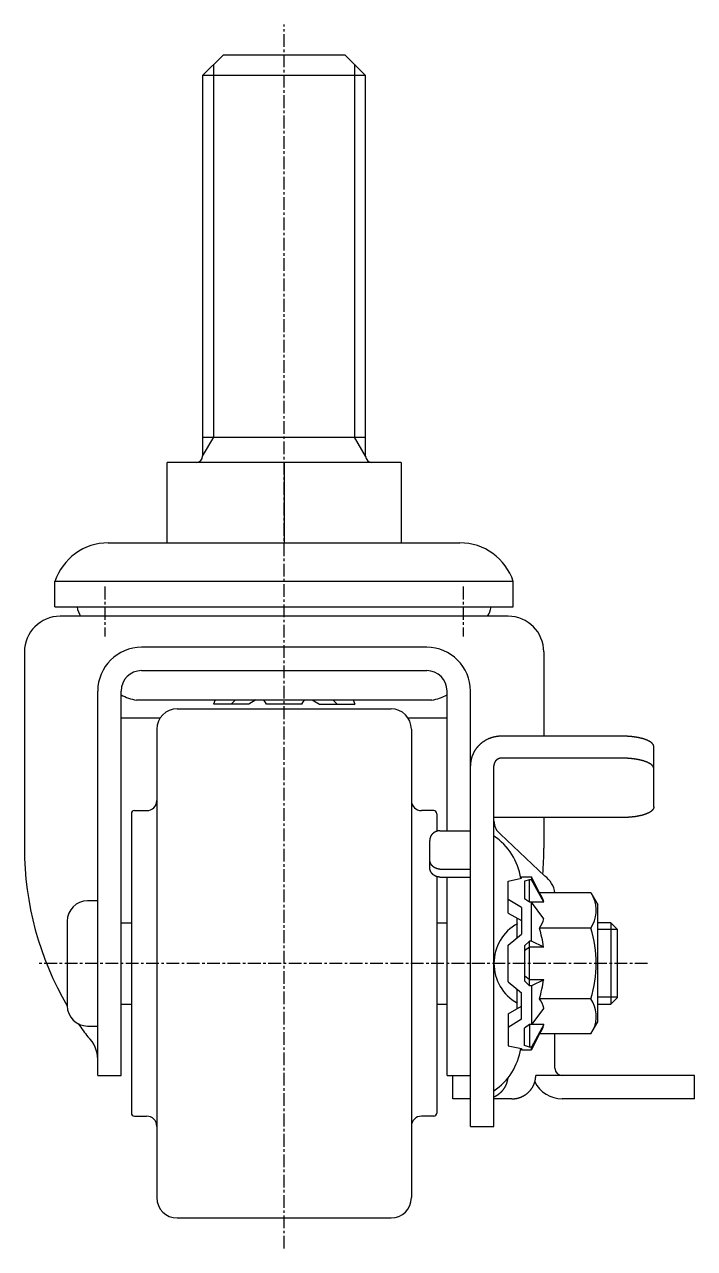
# Model space of a CAD drawing. Extents: x -4392 to -4179, y -765 to -423.
# Drawn here: x -4391.8 to -4326, y -647.4 to -527.2 of the extents above; entities that cross this region are included whole.
import ezdxf

# ---------------------------------------------------------------- set-up
doc = ezdxf.new("R2010")
doc.units = 0
doc.linetypes.add('CENTER', pattern=[2, 1.25, -0.25, 0.25, -0.25])
doc.layers.get('0').update_dxf_attribs({"linetype": 'CONTINUOUS'})
doc.layers.get('DEFPOINTS').update_dxf_attribs({"linetype": 'CONTINUOUS'})
doc.layers.add('CENTER', color=1, linetype='CENTER')

msp = doc.modelspace()

# ---------------------------------------------------------------- linework, layer by layer
at = {"color": 7, "linetype": 'CONTINUOUS'}
for p, q in [((-4374.27, -532.17), (-4372.27, -530.17)), ((-4360.27, -530.17), (-4372.27, -530.17)), ((-4358.27, -532.17), (-4360.27, -530.17)), ((-4374.27, -532.17), (-4374.27, -569.57)), ((-4358.27, -532.17), (-4374.27, -532.17)), ((-4358.27, -569.57), (-4358.27, -532.17)), ((-4374.27, -567.69), (-4358.27, -567.69)), ((-4354.77, -570.17), (-4377.77, -570.17)), ((-4377.77, -578.07), (-4377.77, -570.17)), ((-4366.27, -570.17), (-4366.27, -578.07)), ((-4354.77, -570.17), (-4354.77, -578.07)), ((-4383.54, -578.07), (-4349, -578.07)), ((-4343.77, -581.87), (-4388.77, -581.87)), ((-4388.77, -584.37), (-4388.77, -581.87)), ((-4343.77, -584.37), (-4343.77, -581.87)), ((-4388.77, -584.37), (-4343.77, -584.37)), ((-4344.27, -585.28), (-4388.27, -585.28)), ((-4391.77, -588.78), (-4391.77, -608.04)), ((-4352.27, -588.33), (-4380.27, -588.33)), ((-4340.77, -588.78), (-4340.77, -597.06)), ((-4380.27, -590.62), (-4352.27, -590.62)), ((-4384.57, -630.37), (-4384.57, -592.63)), ((-4382.27, -630.37), (-4382.27, -592.62)), ((-4380.77, -593.5), (-4351.77, -593.5)), ((-4373.04, -593.5), (-4373.22, -593.9)), ((-4371.04, -593.5), (-4371.47, -593.9)), ((-4369.04, -593.5), (-4369.73, -593.9)), ((-4368.01, -593.9), (-4368.27, -593.5)), ((-4364.52, -593.9), (-4364.26, -593.5)), ((-4363.5, -593.5), (-4362.8, -593.9)), ((-4361.49, -593.5), (-4361.06, -593.9)), ((-4359.5, -593.5), (-4359.32, -593.9)), ((-4350.27, -606.35), (-4350.27, -592.62)), ((-4347.97, -635.37), (-4347.97, -592.63)), ((-4376.77, -594.37), (-4355.77, -594.37)), ((-4369.73, -593.9), (-4373.22, -593.9)), ((-4364.52, -593.9), (-4368.01, -593.9)), ((-4362.8, -593.9), (-4359.32, -593.9)), ((-4378.44, -595.28), (-4382.27, -595.28)), ((-4350.27, -595.28), (-4354.09, -595.28)), ((-4378.77, -596.37), (-4378.77, -642.37)), ((-4353.77, -596.37), (-4353.77, -642.37)), ((-4332.97, -597.06), (-4344.97, -597.06)), ((-4329.97, -604.01), (-4329.97, -598.09)), ((-4332.97, -599.23), (-4344.97, -599.23)), ((-4345.67, -635.37), (-4345.67, -599.96)), ((-4380.97, -604.37), (-4379.77, -604.37)), ((-4351.57, -604.37), (-4352.77, -604.37)), ((-4381.27, -604.67), (-4381.27, -634.07)), ((-4351.27, -604.67), (-4351.27, -606.39)), ((-4332.97, -605.04), (-4345.67, -605.04)), ((-4340.77, -605.04), (-4340.77, -608.04)), ((-4350.97, -606.35), (-4347.97, -606.35)), ((-4340.67, -610.79), (-4345.03, -606.69)), ((-4351.97, -609.95), (-4351.97, -607.29)), ((-4351.97, -610.11), (-4351.95, -610.11)), ((-4350.97, -610.11), (-4347.97, -610.11)), ((-4351.27, -610.85), (-4351.27, -634.07)), ((-4350.97, -610.89), (-4347.97, -610.89)), ((-4350.27, -630.37), (-4350.27, -610.89)), ((-4344.27, -611.28), (-4342.97, -611)), ((-4344.27, -614.42), (-4344.27, -611.28)), ((-4342.97, -610.87), (-4341.97, -610.87)), ((-4342.97, -611), (-4342.97, -610.87)), ((-4342.17, -611.16), (-4342.67, -611.3)), ((-4342.67, -611.3), (-4342.67, -613.02)), ((-4342.17, -613.36), (-4342.17, -611.16)), ((-4341.97, -611.16), (-4342.17, -611.16)), ((-4341.2, -612.44), (-4341.97, -610.87)), ((-4341.97, -610.87), (-4341.97, -611.16)), ((-4340.77, -613.37), (-4341.97, -611.16)), ((-4342.17, -613.36), (-4342.67, -613.02)), ((-4336.15, -612.44), (-4341.2, -612.44)), ((-4336.15, -612.44), (-4335.47, -613.62)), ((-4384.57, -613.22), (-4385.57, -613.22)), ((-4342.97, -613.89), (-4344.27, -613.08)), ((-4342.97, -613.89), (-4342.97, -616.49)), ((-4341.97, -613.36), (-4342.17, -613.36)), ((-4340.77, -614.98), (-4341.97, -613.36)), ((-4341.97, -617.17), (-4341.97, -613.36)), ((-4340.77, -613.37), (-4341.96, -613.37)), ((-4335.47, -625.12), (-4335.47, -613.62)), ((-4387.57, -615.22), (-4387.57, -623.52)), ((-4382.27, -615.37), (-4381.27, -615.37)), ((-4351.27, -615.37), (-4350.27, -615.37)), ((-4344.27, -614.42), (-4342.97, -615.17)), ((-4343.37, -616.82), (-4343.37, -614.94)), ((-4334.19, -615.37), (-4335.47, -615.37)), ((-4334.19, -615.37), (-4334.19, -623.37)), ((-4334.19, -615.37), (-4333.57, -616)), ((-4344.27, -617.57), (-4342.97, -616.49)), ((-4336.15, -615.91), (-4341.2, -615.91)), ((-4333.57, -616), (-4333.57, -622.75)), ((-4344.27, -621.18), (-4344.27, -617.57)), ((-4342.17, -617.17), (-4342.67, -617.66)), ((-4342.67, -617.66), (-4342.67, -621.08)), ((-4342.17, -617.76), (-4342.67, -618.15)), ((-4342.17, -621.57), (-4342.17, -617.17)), ((-4341.97, -617.17), (-4342.17, -617.17)), ((-4340.78, -617.76), (-4342.17, -617.76)), ((-4340.78, -617.76), (-4341.97, -617.17)), ((-4344.27, -621.18), (-4342.97, -622.26)), ((-4342.17, -620.98), (-4342.67, -620.6)), ((-4342.17, -621.57), (-4342.67, -621.08)), ((-4340.78, -620.98), (-4342.17, -620.98)), ((-4340.78, -620.98), (-4341.97, -621.57)), ((-4343.37, -623.8), (-4343.37, -621.92)), ((-4342.97, -624.85), (-4342.97, -622.26)), ((-4341.97, -621.57), (-4342.17, -621.57)), ((-4341.97, -621.57), (-4341.97, -625.38)), ((-4382.27, -623.37), (-4381.27, -623.37)), ((-4351.27, -623.37), (-4350.27, -623.37)), ((-4344.27, -624.32), (-4342.97, -623.57)), ((-4340.77, -623.76), (-4341.97, -625.38)), ((-4336.15, -622.84), (-4341.2, -622.84)), ((-4335.47, -623.37), (-4334.19, -623.37)), ((-4334.19, -623.37), (-4333.57, -622.75)), ((-4344.27, -624.32), (-4344.27, -627.47)), ((-4342.97, -624.85), (-4344.27, -625.66)), ((-4385.57, -625.52), (-4384.57, -625.52)), ((-4342.17, -625.38), (-4342.67, -625.72)), ((-4342.67, -627.44), (-4342.67, -625.72)), ((-4341.97, -625.38), (-4342.17, -625.38)), ((-4342.17, -625.38), (-4342.17, -627.58)), ((-4340.77, -625.37), (-4341.97, -627.58)), ((-4340.77, -625.37), (-4341.96, -625.37)), ((-4336.15, -626.3), (-4335.47, -625.12)), ((-4342.17, -627.58), (-4342.67, -627.44)), ((-4341.2, -626.3), (-4341.97, -627.87)), ((-4336.15, -626.3), (-4341.2, -626.3)), ((-4339.67, -629.67), (-4339.67, -626.3)), ((-4344.27, -627.47), (-4342.97, -627.74)), ((-4342.97, -627.74), (-4342.97, -627.87)), ((-4342.97, -627.87), (-4341.97, -627.87)), ((-4341.97, -627.58), (-4342.17, -627.58)), ((-4341.97, -627.87), (-4341.97, -627.58)), ((-4384.57, -630.37), (-4382.27, -630.37)), ((-4350.27, -630.37), (-4347.97, -630.37)), ((-4349.69, -632.67), (-4349.69, -630.37)), ((-4325.97, -630.37), (-4341.56, -630.37)), ((-4325.97, -632.67), (-4325.97, -630.37)), ((-4347.97, -632.67), (-4349.69, -632.67)), ((-4343.92, -632.67), (-4345.67, -632.67)), ((-4325.97, -632.67), (-4338.97, -632.67)), ((-4380.97, -634.37), (-4379.77, -634.37)), ((-4351.57, -634.37), (-4352.77, -634.37)), ((-4347.97, -635.37), (-4345.67, -635.37)), ((-4376.77, -644.37), (-4355.77, -644.37))]:
    msp.add_line(p, q, dxfattribs=at)
at = {"color": 3, "linetype": 'CONTINUOUS'}
for p, q in [((-4373.18, -567.69), (-4373.18, -531.08)), ((-4359.35, -531.08), (-4359.35, -567.69)), ((-4374.27, -569.57), (-4373.18, -567.69)), ((-4358.27, -569.57), (-4359.35, -567.69)), ((-4333.57, -616.05), (-4335.47, -616.05)), ((-4333.57, -622.69), (-4335.47, -622.69))]:
    msp.add_line(p, q, dxfattribs=at)
at = {"color": 7, "linetype": 'CONTINUOUS'}
for points in [[(-4344.97, -597.06, 0), (-4345, -597.06, 0), (-4345.04, -597.07, 0), (-4345.08, -597.07, 0), (-4345.11, -597.07, 0), (-4345.15, -597.07, 0), (-4345.19, -597.07, 0), (-4345.22, -597.07, 0), (-4345.26, -597.08, 0), (-4345.3, -597.08, 0), (-4345.33, -597.09, 0), (-4345.37, -597.09, 0), (-4345.41, -597.1, 0), (-4345.44, -597.1, 0), (-4345.48, -597.11, 0), (-4345.52, -597.11, 0), (-4345.55, -597.12, 0), (-4345.59, -597.13, 0), (-4345.62, -597.13, 0), (-4345.66, -597.14, 0), (-4345.7, -597.15, 0), (-4345.73, -597.16, 0), (-4345.77, -597.17, 0), (-4345.8, -597.18, 0), (-4345.84, -597.19, 0), (-4345.87, -597.2, 0), (-4345.91, -597.21, 0), (-4345.94, -597.22, 0), (-4345.98, -597.23, 0), (-4346.01, -597.25, 0), (-4346.05, -597.26, 0), (-4346.08, -597.27, 0), (-4346.11, -597.28, 0), (-4346.15, -597.3, 0), (-4346.18, -597.31, 0), (-4346.22, -597.33, 0), (-4346.25, -597.34, 0), (-4346.28, -597.36, 0), (-4346.32, -597.37, 0), (-4346.35, -597.39, 0), (-4346.38, -597.41, 0), (-4346.41, -597.42, 0), (-4346.45, -597.44, 0), (-4346.48, -597.46, 0), (-4346.51, -597.48, 0), (-4346.54, -597.49, 0), (-4346.57, -597.51, 0), (-4346.6, -597.53, 0), (-4346.63, -597.55, 0), (-4346.66, -597.57, 0), (-4346.69, -597.59, 0), (-4346.72, -597.61, 0), (-4346.75, -597.63, 0), (-4346.78, -597.66, 0), (-4346.81, -597.68, 0), (-4346.84, -597.7, 0), (-4346.87, -597.72, 0), (-4346.9, -597.75, 0), (-4346.93, -597.77, 0), (-4346.95, -597.79, 0), (-4346.98, -597.82, 0), (-4347.01, -597.84, 0), (-4347.04, -597.86, 0), (-4347.06, -597.89, 0), (-4347.09, -597.91, 0), (-4347.11, -597.94, 0), (-4347.14, -597.96, 0), (-4347.16, -597.99, 0), (-4347.19, -598.02, 0), (-4347.21, -598.04, 0), (-4347.24, -598.07, 0), (-4347.26, -598.1, 0), (-4347.29, -598.12, 0), (-4347.31, -598.15, 0), (-4347.33, -598.18, 0), (-4347.35, -598.21, 0), (-4347.38, -598.24, 0), (-4347.4, -598.26, 0), (-4347.42, -598.29, 0), (-4347.44, -598.32, 0), (-4347.46, -598.35, 0), (-4347.48, -598.38, 0), (-4347.5, -598.41, 0), (-4347.52, -598.44, 0), (-4347.54, -598.47, 0), (-4347.56, -598.5, 0), (-4347.58, -598.53, 0), (-4347.59, -598.57, 0), (-4347.61, -598.6, 0), (-4347.63, -598.63, 0), (-4347.65, -598.66, 0), (-4347.66, -598.69, 0), (-4347.68, -598.72, 0), (-4347.69, -598.76, 0), (-4347.71, -598.79, 0), (-4347.72, -598.82, 0), (-4347.74, -598.85, 0), (-4347.75, -598.89, 0), (-4347.77, -598.92, 0), (-4347.78, -598.95, 0), (-4347.79, -598.99, 0), (-4347.8, -599.02, 0), (-4347.82, -599.05, 0), (-4347.83, -599.09, 0), (-4347.84, -599.12, 0), (-4347.85, -599.16, 0), (-4347.86, -599.19, 0), (-4347.87, -599.23, 0), (-4347.88, -599.26, 0), (-4347.89, -599.29, 0), (-4347.89, -599.33, 0), (-4347.9, -599.36, 0), (-4347.91, -599.4, 0), (-4347.92, -599.43, 0), (-4347.92, -599.47, 0), (-4347.93, -599.5, 0), (-4347.93, -599.54, 0), (-4347.94, -599.57, 0), (-4347.94, -599.61, 0), (-4347.95, -599.64, 0), (-4347.95, -599.68, 0), (-4347.96, -599.72, 0), (-4347.96, -599.75, 0), (-4347.96, -599.79, 0), (-4347.96, -599.82, 0), (-4347.96, -599.86, 0), (-4347.97, -599.89, 0), (-4347.97, -599.93, 0), (-4347.97, -599.96, 0)], [(-4329.97, -598.09, 0), (-4329.97, -598.08, 0), (-4329.97, -598.07, 0), (-4329.97, -598.05, 0), (-4329.97, -598.04, 0), (-4329.97, -598.03, 0), (-4329.97, -598.01, 0), (-4329.98, -598, 0), (-4329.98, -597.99, 0), (-4329.99, -597.98, 0), (-4329.99, -597.96, 0), (-4329.99, -597.95, 0), (-4330, -597.94, 0), (-4330, -597.93, 0), (-4330.01, -597.91, 0), (-4330.02, -597.9, 0), (-4330.02, -597.89, 0), (-4330.03, -597.88, 0), (-4330.04, -597.87, 0), (-4330.05, -597.85, 0), (-4330.06, -597.84, 0), (-4330.07, -597.83, 0), (-4330.08, -597.82, 0), (-4330.09, -597.8, 0), (-4330.1, -597.79, 0), (-4330.11, -597.78, 0), (-4330.12, -597.77, 0), (-4330.13, -597.76, 0), (-4330.14, -597.74, 0), (-4330.15, -597.73, 0), (-4330.17, -597.72, 0), (-4330.18, -597.71, 0), (-4330.2, -597.7, 0), (-4330.21, -597.69, 0), (-4330.22, -597.67, 0), (-4330.24, -597.66, 0), (-4330.25, -597.65, 0), (-4330.27, -597.64, 0), (-4330.29, -597.63, 0), (-4330.3, -597.62, 0), (-4330.32, -597.61, 0), (-4330.34, -597.6, 0), (-4330.36, -597.58, 0), (-4330.37, -597.57, 0), (-4330.39, -597.56, 0), (-4330.41, -597.55, 0), (-4330.43, -597.54, 0), (-4330.45, -597.53, 0), (-4330.47, -597.52, 0), (-4330.49, -597.51, 0), (-4330.51, -597.5, 0), (-4330.54, -597.49, 0), (-4330.56, -597.48, 0), (-4330.58, -597.47, 0), (-4330.6, -597.46, 0), (-4330.62, -597.45, 0), (-4330.65, -597.44, 0), (-4330.67, -597.43, 0), (-4330.7, -597.42, 0), (-4330.72, -597.41, 0), (-4330.74, -597.4, 0), (-4330.77, -597.39, 0), (-4330.79, -597.38, 0), (-4330.82, -597.37, 0), (-4330.85, -597.36, 0), (-4330.87, -597.36, 0), (-4330.9, -597.35, 0), (-4330.92, -597.34, 0), (-4330.95, -597.33, 0), (-4330.98, -597.32, 0), (-4331.01, -597.31, 0), (-4331.04, -597.3, 0), (-4331.06, -597.3, 0), (-4331.09, -597.29, 0), (-4331.12, -597.28, 0), (-4331.15, -597.27, 0), (-4331.18, -597.27, 0), (-4331.21, -597.26, 0), (-4331.24, -597.25, 0), (-4331.27, -597.24, 0), (-4331.3, -597.24, 0), (-4331.33, -597.23, 0), (-4331.36, -597.22, 0), (-4331.39, -597.22, 0), (-4331.42, -597.21, 0), (-4331.46, -597.2, 0), (-4331.49, -597.2, 0), (-4331.52, -597.19, 0), (-4331.55, -597.18, 0), (-4331.59, -597.18, 0), (-4331.62, -597.17, 0), (-4331.65, -597.17, 0), (-4331.68, -597.16, 0), (-4331.72, -597.16, 0), (-4331.75, -597.15, 0), (-4331.78, -597.15, 0), (-4331.82, -597.14, 0), (-4331.85, -597.14, 0), (-4331.89, -597.13, 0), (-4331.92, -597.13, 0), (-4331.96, -597.12, 0), (-4331.99, -597.12, 0), (-4332.03, -597.12, 0), (-4332.06, -597.11, 0), (-4332.1, -597.11, 0), (-4332.13, -597.1, 0), (-4332.17, -597.1, 0), (-4332.2, -597.1, 0), (-4332.24, -597.09, 0), (-4332.27, -597.09, 0), (-4332.31, -597.09, 0), (-4332.35, -597.09, 0), (-4332.38, -597.08, 0), (-4332.42, -597.08, 0), (-4332.45, -597.08, 0), (-4332.49, -597.08, 0), (-4332.53, -597.08, 0), (-4332.56, -597.07, 0), (-4332.6, -597.07, 0), (-4332.64, -597.07, 0), (-4332.67, -597.07, 0), (-4332.71, -597.07, 0), (-4332.75, -597.07, 0), (-4332.78, -597.07, 0), (-4332.82, -597.07, 0), (-4332.86, -597.06, 0), (-4332.89, -597.06, 0), (-4332.93, -597.06, 0), (-4332.97, -597.06, 0)], [(-4344.97, -599.23, 0), (-4344.98, -599.23, 0), (-4344.98, -599.23, 0), (-4344.99, -599.23, 0), (-4345, -599.23, 0), (-4345.01, -599.23, 0), (-4345.02, -599.23, 0), (-4345.03, -599.23, 0), (-4345.04, -599.23, 0), (-4345.04, -599.23, 0), (-4345.05, -599.23, 0), (-4345.06, -599.23, 0), (-4345.07, -599.23, 0), (-4345.08, -599.23, 0), (-4345.09, -599.24, 0), (-4345.09, -599.24, 0), (-4345.1, -599.24, 0), (-4345.11, -599.24, 0), (-4345.12, -599.24, 0), (-4345.13, -599.24, 0), (-4345.14, -599.25, 0), (-4345.15, -599.25, 0), (-4345.15, -599.25, 0), (-4345.16, -599.25, 0), (-4345.17, -599.26, 0), (-4345.18, -599.26, 0), (-4345.19, -599.26, 0), (-4345.19, -599.26, 0), (-4345.2, -599.27, 0), (-4345.21, -599.27, 0), (-4345.22, -599.27, 0), (-4345.23, -599.28, 0), (-4345.23, -599.28, 0), (-4345.24, -599.28, 0), (-4345.25, -599.29, 0), (-4345.26, -599.29, 0), (-4345.27, -599.3, 0), (-4345.27, -599.3, 0), (-4345.28, -599.3, 0), (-4345.29, -599.31, 0), (-4345.3, -599.31, 0), (-4345.3, -599.32, 0), (-4345.31, -599.32, 0), (-4345.32, -599.33, 0), (-4345.33, -599.33, 0), (-4345.33, -599.34, 0), (-4345.34, -599.34, 0), (-4345.35, -599.35, 0), (-4345.36, -599.35, 0), (-4345.36, -599.35, 0), (-4345.37, -599.36, 0), (-4345.38, -599.37, 0), (-4345.38, -599.37, 0), (-4345.39, -599.38, 0), (-4345.4, -599.38, 0), (-4345.4, -599.39, 0), (-4345.41, -599.39, 0), (-4345.42, -599.4, 0), (-4345.42, -599.4, 0), (-4345.43, -599.41, 0), (-4345.44, -599.42, 0), (-4345.44, -599.42, 0), (-4345.45, -599.43, 0), (-4345.46, -599.43, 0), (-4345.46, -599.44, 0), (-4345.47, -599.45, 0), (-4345.47, -599.45, 0), (-4345.48, -599.46, 0), (-4345.49, -599.47, 0), (-4345.49, -599.48, 0), (-4345.5, -599.48, 0), (-4345.5, -599.49, 0), (-4345.51, -599.5, 0), (-4345.51, -599.5, 0), (-4345.52, -599.51, 0), (-4345.52, -599.52, 0), (-4345.53, -599.52, 0), (-4345.53, -599.53, 0), (-4345.54, -599.54, 0), (-4345.54, -599.55, 0), (-4345.55, -599.55, 0), (-4345.55, -599.56, 0), (-4345.56, -599.57, 0), (-4345.56, -599.58, 0), (-4345.57, -599.58, 0), (-4345.57, -599.59, 0), (-4345.58, -599.6, 0), (-4345.58, -599.61, 0), (-4345.58, -599.62, 0), (-4345.59, -599.62, 0), (-4345.59, -599.63, 0), (-4345.6, -599.64, 0), (-4345.6, -599.65, 0), (-4345.6, -599.66, 0), (-4345.61, -599.66, 0), (-4345.61, -599.67, 0), (-4345.61, -599.68, 0), (-4345.62, -599.69, 0), (-4345.62, -599.7, 0), (-4345.62, -599.71, 0), (-4345.63, -599.72, 0), (-4345.63, -599.72, 0), (-4345.63, -599.73, 0), (-4345.63, -599.74, 0), (-4345.64, -599.75, 0), (-4345.64, -599.76, 0), (-4345.64, -599.77, 0), (-4345.64, -599.78, 0), (-4345.65, -599.78, 0), (-4345.65, -599.79, 0), (-4345.65, -599.8, 0), (-4345.65, -599.81, 0), (-4345.65, -599.82, 0), (-4345.65, -599.83, 0), (-4345.66, -599.84, 0), (-4345.66, -599.85, 0), (-4345.66, -599.86, 0), (-4345.66, -599.87, 0), (-4345.66, -599.87, 0), (-4345.66, -599.88, 0), (-4345.66, -599.89, 0), (-4345.66, -599.9, 0), (-4345.66, -599.91, 0), (-4345.67, -599.92, 0), (-4345.67, -599.93, 0), (-4345.67, -599.94, 0), (-4345.67, -599.95, 0), (-4345.67, -599.96, 0), (-4345.67, -599.96, 0)], [(-4329.97, -600.25, 0), (-4329.97, -600.24, 0), (-4329.97, -600.23, 0), (-4329.97, -600.21, 0), (-4329.97, -600.2, 0), (-4329.97, -600.19, 0), (-4329.97, -600.18, 0), (-4329.98, -600.16, 0), (-4329.98, -600.15, 0), (-4329.99, -600.14, 0), (-4329.99, -600.12, 0), (-4329.99, -600.11, 0), (-4330, -600.1, 0), (-4330, -600.09, 0), (-4330.01, -600.08, 0), (-4330.02, -600.06, 0), (-4330.02, -600.05, 0), (-4330.03, -600.04, 0), (-4330.04, -600.03, 0), (-4330.05, -600.01, 0), (-4330.06, -600, 0), (-4330.07, -599.99, 0), (-4330.08, -599.98, 0), (-4330.09, -599.97, 0), (-4330.1, -599.95, 0), (-4330.11, -599.94, 0), (-4330.12, -599.93, 0), (-4330.13, -599.92, 0), (-4330.14, -599.9, 0), (-4330.15, -599.89, 0), (-4330.17, -599.88, 0), (-4330.18, -599.87, 0), (-4330.2, -599.86, 0), (-4330.21, -599.85, 0), (-4330.22, -599.84, 0), (-4330.24, -599.82, 0), (-4330.25, -599.81, 0), (-4330.27, -599.8, 0), (-4330.29, -599.79, 0), (-4330.3, -599.78, 0), (-4330.32, -599.77, 0), (-4330.34, -599.76, 0), (-4330.36, -599.75, 0), (-4330.37, -599.73, 0), (-4330.39, -599.72, 0), (-4330.41, -599.71, 0), (-4330.43, -599.7, 0), (-4330.45, -599.69, 0), (-4330.47, -599.68, 0), (-4330.49, -599.67, 0), (-4330.51, -599.66, 0), (-4330.54, -599.65, 0), (-4330.56, -599.64, 0), (-4330.58, -599.63, 0), (-4330.6, -599.62, 0), (-4330.62, -599.61, 0), (-4330.65, -599.6, 0), (-4330.67, -599.59, 0), (-4330.7, -599.58, 0), (-4330.72, -599.57, 0), (-4330.74, -599.56, 0), (-4330.77, -599.55, 0), (-4330.79, -599.54, 0), (-4330.82, -599.53, 0), (-4330.85, -599.53, 0), (-4330.87, -599.52, 0), (-4330.9, -599.51, 0), (-4330.92, -599.5, 0), (-4330.95, -599.49, 0), (-4330.98, -599.48, 0), (-4331.01, -599.47, 0), (-4331.04, -599.47, 0), (-4331.06, -599.46, 0), (-4331.09, -599.45, 0), (-4331.12, -599.44, 0), (-4331.15, -599.43, 0), (-4331.18, -599.43, 0), (-4331.21, -599.42, 0), (-4331.24, -599.41, 0), (-4331.27, -599.4, 0), (-4331.3, -599.4, 0), (-4331.33, -599.39, 0), (-4331.36, -599.38, 0), (-4331.39, -599.38, 0), (-4331.42, -599.37, 0), (-4331.46, -599.37, 0), (-4331.49, -599.36, 0), (-4331.52, -599.35, 0), (-4331.55, -599.35, 0), (-4331.59, -599.34, 0), (-4331.62, -599.34, 0), (-4331.65, -599.33, 0), (-4331.68, -599.32, 0), (-4331.72, -599.32, 0), (-4331.75, -599.31, 0), (-4331.78, -599.31, 0), (-4331.82, -599.3, 0), (-4331.85, -599.3, 0), (-4331.89, -599.29, 0), (-4331.92, -599.29, 0), (-4331.96, -599.28, 0), (-4331.99, -599.28, 0), (-4332.03, -599.28, 0), (-4332.06, -599.27, 0), (-4332.1, -599.27, 0), (-4332.13, -599.27, 0), (-4332.17, -599.26, 0), (-4332.2, -599.26, 0), (-4332.24, -599.26, 0), (-4332.27, -599.25, 0), (-4332.31, -599.25, 0), (-4332.35, -599.25, 0), (-4332.38, -599.24, 0), (-4332.42, -599.24, 0), (-4332.45, -599.24, 0), (-4332.49, -599.24, 0), (-4332.53, -599.24, 0), (-4332.56, -599.23, 0), (-4332.6, -599.23, 0), (-4332.64, -599.23, 0), (-4332.67, -599.23, 0), (-4332.71, -599.23, 0), (-4332.75, -599.23, 0), (-4332.78, -599.23, 0), (-4332.82, -599.23, 0), (-4332.86, -599.23, 0), (-4332.89, -599.23, 0), (-4332.93, -599.23, 0), (-4332.97, -599.23, 0)], [(-4329.97, -604.01, 0), (-4329.97, -604.03, 0), (-4329.97, -604.04, 0), (-4329.97, -604.05, 0), (-4329.97, -604.06, 0), (-4329.97, -604.08, 0), (-4329.97, -604.09, 0), (-4329.98, -604.1, 0), (-4329.98, -604.11, 0), (-4329.99, -604.13, 0), (-4329.99, -604.14, 0), (-4329.99, -604.15, 0), (-4330, -604.16, 0), (-4330, -604.18, 0), (-4330.01, -604.19, 0), (-4330.02, -604.2, 0), (-4330.02, -604.21, 0), (-4330.03, -604.23, 0), (-4330.04, -604.24, 0), (-4330.05, -604.25, 0), (-4330.06, -604.26, 0), (-4330.07, -604.27, 0), (-4330.08, -604.29, 0), (-4330.09, -604.3, 0), (-4330.1, -604.31, 0), (-4330.11, -604.32, 0), (-4330.12, -604.34, 0), (-4330.13, -604.35, 0), (-4330.14, -604.36, 0), (-4330.15, -604.37, 0), (-4330.17, -604.38, 0), (-4330.18, -604.39, 0), (-4330.2, -604.41, 0), (-4330.21, -604.42, 0), (-4330.22, -604.43, 0), (-4330.24, -604.44, 0), (-4330.25, -604.45, 0), (-4330.27, -604.46, 0), (-4330.29, -604.48, 0), (-4330.3, -604.49, 0), (-4330.32, -604.5, 0), (-4330.34, -604.51, 0), (-4330.36, -604.52, 0), (-4330.37, -604.53, 0), (-4330.39, -604.54, 0), (-4330.41, -604.55, 0), (-4330.43, -604.56, 0), (-4330.45, -604.57, 0), (-4330.47, -604.58, 0), (-4330.49, -604.59, 0), (-4330.51, -604.6, 0), (-4330.54, -604.61, 0), (-4330.56, -604.62, 0), (-4330.58, -604.63, 0), (-4330.6, -604.64, 0), (-4330.62, -604.65, 0), (-4330.65, -604.66, 0), (-4330.67, -604.67, 0), (-4330.7, -604.68, 0), (-4330.72, -604.69, 0), (-4330.74, -604.7, 0), (-4330.77, -604.71, 0), (-4330.79, -604.72, 0), (-4330.82, -604.73, 0), (-4330.85, -604.74, 0), (-4330.87, -604.75, 0), (-4330.9, -604.76, 0), (-4330.92, -604.76, 0), (-4330.95, -604.77, 0), (-4330.98, -604.78, 0), (-4331.01, -604.79, 0), (-4331.04, -604.8, 0), (-4331.06, -604.81, 0), (-4331.09, -604.81, 0), (-4331.12, -604.82, 0), (-4331.15, -604.83, 0), (-4331.18, -604.84, 0), (-4331.21, -604.85, 0), (-4331.24, -604.85, 0), (-4331.27, -604.86, 0), (-4331.3, -604.87, 0), (-4331.33, -604.87, 0), (-4331.36, -604.88, 0), (-4331.39, -604.89, 0), (-4331.42, -604.89, 0), (-4331.46, -604.9, 0), (-4331.49, -604.91, 0), (-4331.52, -604.91, 0), (-4331.55, -604.92, 0), (-4331.59, -604.92, 0), (-4331.62, -604.93, 0), (-4331.65, -604.93, 0), (-4331.68, -604.94, 0), (-4331.72, -604.95, 0), (-4331.75, -604.95, 0), (-4331.78, -604.96, 0), (-4331.82, -604.96, 0), (-4331.85, -604.97, 0), (-4331.89, -604.97, 0), (-4331.92, -604.98, 0), (-4331.96, -604.98, 0), (-4331.99, -604.98, 0), (-4332.03, -604.99, 0), (-4332.06, -604.99, 0), (-4332.1, -604.99, 0), (-4332.13, -605, 0), (-4332.17, -605, 0), (-4332.2, -605, 0), (-4332.24, -605.01, 0), (-4332.27, -605.01, 0), (-4332.31, -605.01, 0), (-4332.35, -605.02, 0), (-4332.38, -605.02, 0), (-4332.42, -605.02, 0), (-4332.45, -605.02, 0), (-4332.49, -605.03, 0), (-4332.53, -605.03, 0), (-4332.56, -605.03, 0), (-4332.6, -605.03, 0), (-4332.64, -605.03, 0), (-4332.67, -605.03, 0), (-4332.71, -605.04, 0), (-4332.75, -605.04, 0), (-4332.78, -605.04, 0), (-4332.82, -605.04, 0), (-4332.86, -605.04, 0), (-4332.89, -605.04, 0), (-4332.93, -605.04, 0), (-4332.97, -605.04, 0)], [(-4350.97, -606.35, 0), (-4350.98, -606.35, 0), (-4350.99, -606.35, 0), (-4351, -606.35, 0), (-4351.02, -606.35, 0), (-4351.03, -606.35, 0), (-4351.04, -606.35, 0), (-4351.05, -606.35, 0), (-4351.06, -606.35, 0), (-4351.08, -606.35, 0), (-4351.09, -606.35, 0), (-4351.1, -606.36, 0), (-4351.11, -606.36, 0), (-4351.13, -606.36, 0), (-4351.14, -606.36, 0), (-4351.15, -606.36, 0), (-4351.16, -606.36, 0), (-4351.17, -606.37, 0), (-4351.19, -606.37, 0), (-4351.2, -606.37, 0), (-4351.21, -606.37, 0), (-4351.22, -606.38, 0), (-4351.23, -606.38, 0), (-4351.25, -606.38, 0), (-4351.26, -606.39, 0), (-4351.27, -606.39, 0), (-4351.28, -606.39, 0), (-4351.29, -606.4, 0), (-4351.3, -606.4, 0), (-4351.32, -606.4, 0), (-4351.33, -606.41, 0), (-4351.34, -606.41, 0), (-4351.35, -606.42, 0), (-4351.36, -606.42, 0), (-4351.37, -606.43, 0), (-4351.38, -606.43, 0), (-4351.39, -606.44, 0), (-4351.41, -606.44, 0), (-4351.42, -606.45, 0), (-4351.43, -606.45, 0), (-4351.44, -606.46, 0), (-4351.45, -606.46, 0), (-4351.46, -606.47, 0), (-4351.47, -606.47, 0), (-4351.48, -606.48, 0), (-4351.49, -606.49, 0), (-4351.5, -606.49, 0), (-4351.51, -606.5, 0), (-4351.52, -606.5, 0), (-4351.53, -606.51, 0), (-4351.54, -606.52, 0), (-4351.55, -606.52, 0), (-4351.56, -606.53, 0), (-4351.57, -606.54, 0), (-4351.58, -606.54, 0), (-4351.59, -606.55, 0), (-4351.6, -606.56, 0), (-4351.61, -606.57, 0), (-4351.62, -606.57, 0), (-4351.63, -606.58, 0), (-4351.64, -606.59, 0), (-4351.65, -606.6, 0), (-4351.66, -606.61, 0), (-4351.67, -606.61, 0), (-4351.67, -606.62, 0), (-4351.68, -606.63, 0), (-4351.69, -606.64, 0), (-4351.7, -606.65, 0), (-4351.71, -606.65, 0), (-4351.72, -606.66, 0), (-4351.72, -606.67, 0), (-4351.73, -606.68, 0), (-4351.74, -606.69, 0), (-4351.75, -606.7, 0), (-4351.76, -606.71, 0), (-4351.76, -606.72, 0), (-4351.77, -606.73, 0), (-4351.78, -606.74, 0), (-4351.78, -606.75, 0), (-4351.79, -606.75, 0), (-4351.8, -606.76, 0), (-4351.8, -606.77, 0), (-4351.81, -606.78, 0), (-4351.82, -606.79, 0), (-4351.82, -606.8, 0), (-4351.83, -606.81, 0), (-4351.84, -606.82, 0), (-4351.84, -606.83, 0), (-4351.85, -606.84, 0), (-4351.85, -606.85, 0), (-4351.86, -606.86, 0), (-4351.87, -606.87, 0), (-4351.87, -606.88, 0), (-4351.88, -606.89, 0), (-4351.88, -606.9, 0), (-4351.89, -606.92, 0), (-4351.89, -606.93, 0), (-4351.9, -606.94, 0), (-4351.9, -606.95, 0), (-4351.9, -606.96, 0), (-4351.91, -606.97, 0), (-4351.91, -606.98, 0), (-4351.92, -606.99, 0), (-4351.92, -607, 0), (-4351.92, -607.01, 0), (-4351.93, -607.02, 0), (-4351.93, -607.03, 0), (-4351.93, -607.05, 0), (-4351.94, -607.06, 0), (-4351.94, -607.07, 0), (-4351.94, -607.08, 0), (-4351.95, -607.09, 0), (-4351.95, -607.1, 0), (-4351.95, -607.11, 0), (-4351.95, -607.12, 0), (-4351.95, -607.14, 0), (-4351.96, -607.15, 0), (-4351.96, -607.16, 0), (-4351.96, -607.17, 0), (-4351.96, -607.18, 0), (-4351.96, -607.19, 0), (-4351.96, -607.21, 0), (-4351.96, -607.22, 0), (-4351.96, -607.23, 0), (-4351.97, -607.24, 0), (-4351.97, -607.25, 0), (-4351.97, -607.26, 0), (-4351.97, -607.27, 0), (-4351.97, -607.29, 0)], [(-4350.97, -610.11, 0), (-4350.98, -610.11, 0), (-4350.99, -610.11, 0), (-4351, -610.1, 0), (-4351.02, -610.1, 0), (-4351.03, -610.1, 0), (-4351.04, -610.1, 0), (-4351.05, -610.1, 0), (-4351.06, -610.1, 0), (-4351.08, -610.1, 0), (-4351.09, -610.1, 0), (-4351.1, -610.1, 0), (-4351.11, -610.1, 0), (-4351.13, -610.09, 0), (-4351.14, -610.09, 0), (-4351.15, -610.09, 0), (-4351.16, -610.09, 0), (-4351.17, -610.09, 0), (-4351.19, -610.08, 0), (-4351.2, -610.08, 0), (-4351.21, -610.08, 0), (-4351.22, -610.07, 0), (-4351.23, -610.07, 0), (-4351.25, -610.07, 0), (-4351.26, -610.07, 0), (-4351.27, -610.06, 0), (-4351.28, -610.06, 0), (-4351.29, -610.05, 0), (-4351.3, -610.05, 0), (-4351.32, -610.05, 0), (-4351.33, -610.04, 0), (-4351.34, -610.04, 0), (-4351.35, -610.03, 0), (-4351.36, -610.03, 0), (-4351.37, -610.02, 0), (-4351.38, -610.02, 0), (-4351.39, -610.01, 0), (-4351.41, -610.01, 0), (-4351.42, -610, 0), (-4351.43, -610, 0), (-4351.44, -609.99, 0), (-4351.45, -609.99, 0), (-4351.46, -609.98, 0), (-4351.47, -609.98, 0), (-4351.48, -609.97, 0), (-4351.49, -609.97, 0), (-4351.5, -609.96, 0), (-4351.51, -609.95, 0), (-4351.52, -609.95, 0), (-4351.53, -609.94, 0), (-4351.54, -609.93, 0), (-4351.55, -609.93, 0), (-4351.56, -609.92, 0), (-4351.57, -609.91, 0), (-4351.58, -609.91, 0), (-4351.59, -609.9, 0), (-4351.6, -609.89, 0), (-4351.61, -609.88, 0), (-4351.62, -609.88, 0), (-4351.63, -609.87, 0), (-4351.64, -609.86, 0), (-4351.65, -609.85, 0), (-4351.66, -609.85, 0), (-4351.67, -609.84, 0), (-4351.67, -609.83, 0), (-4351.68, -609.82, 0), (-4351.69, -609.81, 0), (-4351.7, -609.8, 0), (-4351.71, -609.8, 0), (-4351.72, -609.79, 0), (-4351.72, -609.78, 0), (-4351.73, -609.77, 0), (-4351.74, -609.76, 0), (-4351.75, -609.75, 0), (-4351.76, -609.74, 0), (-4351.76, -609.73, 0), (-4351.77, -609.73, 0), (-4351.78, -609.72, 0), (-4351.78, -609.71, 0), (-4351.79, -609.7, 0), (-4351.8, -609.69, 0), (-4351.8, -609.68, 0), (-4351.81, -609.67, 0), (-4351.82, -609.66, 0), (-4351.82, -609.65, 0), (-4351.83, -609.64, 0), (-4351.84, -609.63, 0), (-4351.84, -609.62, 0), (-4351.85, -609.61, 0), (-4351.85, -609.6, 0), (-4351.86, -609.59, 0), (-4351.87, -609.58, 0), (-4351.87, -609.57, 0), (-4351.88, -609.56, 0), (-4351.88, -609.55, 0), (-4351.89, -609.54, 0), (-4351.89, -609.52, 0), (-4351.9, -609.51, 0), (-4351.9, -609.5, 0), (-4351.9, -609.49, 0), (-4351.91, -609.48, 0), (-4351.91, -609.47, 0), (-4351.92, -609.46, 0), (-4351.92, -609.45, 0), (-4351.92, -609.44, 0), (-4351.93, -609.43, 0), (-4351.93, -609.42, 0), (-4351.93, -609.4, 0), (-4351.94, -609.39, 0), (-4351.94, -609.38, 0), (-4351.94, -609.37, 0), (-4351.95, -609.36, 0), (-4351.95, -609.35, 0), (-4351.95, -609.34, 0), (-4351.95, -609.33, 0), (-4351.95, -609.32, 0), (-4351.96, -609.3, 0), (-4351.96, -609.29, 0), (-4351.96, -609.28, 0), (-4351.96, -609.27, 0), (-4351.96, -609.26, 0), (-4351.96, -609.25, 0), (-4351.96, -609.23, 0), (-4351.96, -609.22, 0), (-4351.97, -609.21, 0), (-4351.97, -609.2, 0), (-4351.97, -609.19, 0), (-4351.97, -609.18, 0), (-4351.97, -609.16, 0)], [(-4350.97, -610.89, 0), (-4350.98, -610.89, 0), (-4350.99, -610.89, 0), (-4351, -610.89, 0), (-4351.02, -610.89, 0), (-4351.03, -610.89, 0), (-4351.04, -610.89, 0), (-4351.05, -610.89, 0), (-4351.06, -610.89, 0), (-4351.08, -610.89, 0), (-4351.09, -610.88, 0), (-4351.1, -610.88, 0), (-4351.11, -610.88, 0), (-4351.13, -610.88, 0), (-4351.14, -610.88, 0), (-4351.15, -610.88, 0), (-4351.16, -610.87, 0), (-4351.17, -610.87, 0), (-4351.19, -610.87, 0), (-4351.2, -610.87, 0), (-4351.21, -610.86, 0), (-4351.22, -610.86, 0), (-4351.23, -610.86, 0), (-4351.25, -610.86, 0), (-4351.26, -610.85, 0), (-4351.27, -610.85, 0), (-4351.28, -610.84, 0), (-4351.29, -610.84, 0), (-4351.3, -610.84, 0), (-4351.32, -610.83, 0), (-4351.33, -610.83, 0), (-4351.34, -610.83, 0), (-4351.35, -610.82, 0), (-4351.36, -610.82, 0), (-4351.37, -610.81, 0), (-4351.38, -610.81, 0), (-4351.39, -610.8, 0), (-4351.41, -610.8, 0), (-4351.42, -610.79, 0), (-4351.43, -610.79, 0), (-4351.44, -610.78, 0), (-4351.45, -610.77, 0), (-4351.46, -610.77, 0), (-4351.47, -610.76, 0), (-4351.48, -610.76, 0), (-4351.49, -610.75, 0), (-4351.5, -610.75, 0), (-4351.51, -610.74, 0), (-4351.52, -610.73, 0), (-4351.53, -610.73, 0), (-4351.54, -610.72, 0), (-4351.55, -610.71, 0), (-4351.56, -610.71, 0), (-4351.57, -610.7, 0), (-4351.58, -610.69, 0), (-4351.59, -610.69, 0), (-4351.6, -610.68, 0), (-4351.61, -610.67, 0), (-4351.62, -610.66, 0), (-4351.63, -610.66, 0), (-4351.64, -610.65, 0), (-4351.65, -610.64, 0), (-4351.66, -610.63, 0), (-4351.67, -610.62, 0), (-4351.67, -610.62, 0), (-4351.68, -610.61, 0), (-4351.69, -610.6, 0), (-4351.7, -610.59, 0), (-4351.71, -610.58, 0), (-4351.72, -610.57, 0), (-4351.72, -610.57, 0), (-4351.73, -610.56, 0), (-4351.74, -610.55, 0), (-4351.75, -610.54, 0), (-4351.76, -610.53, 0), (-4351.76, -610.52, 0), (-4351.77, -610.51, 0), (-4351.78, -610.5, 0), (-4351.78, -610.49, 0), (-4351.79, -610.48, 0), (-4351.8, -610.47, 0), (-4351.8, -610.46, 0), (-4351.81, -610.46, 0), (-4351.82, -610.45, 0), (-4351.82, -610.43, 0), (-4351.83, -610.42, 0), (-4351.84, -610.41, 0), (-4351.84, -610.4, 0), (-4351.85, -610.39, 0), (-4351.85, -610.38, 0), (-4351.86, -610.37, 0), (-4351.87, -610.36, 0), (-4351.87, -610.35, 0), (-4351.88, -610.34, 0), (-4351.88, -610.33, 0), (-4351.89, -610.32, 0), (-4351.89, -610.31, 0), (-4351.9, -610.3, 0), (-4351.9, -610.29, 0), (-4351.9, -610.28, 0), (-4351.91, -610.27, 0), (-4351.91, -610.26, 0), (-4351.92, -610.25, 0), (-4351.92, -610.24, 0), (-4351.92, -610.23, 0), (-4351.93, -610.21, 0), (-4351.93, -610.2, 0), (-4351.93, -610.19, 0), (-4351.94, -610.18, 0), (-4351.94, -610.17, 0), (-4351.94, -610.16, 0), (-4351.95, -610.15, 0), (-4351.95, -610.13, 0), (-4351.95, -610.12, 0), (-4351.95, -610.11, 0), (-4351.95, -610.1, 0), (-4351.96, -610.09, 0), (-4351.96, -610.08, 0), (-4351.96, -610.07, 0), (-4351.96, -610.06, 0), (-4351.96, -610.04, 0), (-4351.96, -610.03, 0), (-4351.96, -610.02, 0), (-4351.96, -610.01, 0), (-4351.97, -610, 0), (-4351.97, -609.99, 0), (-4351.97, -609.98, 0), (-4351.97, -609.96, 0), (-4351.97, -609.95, 0)], [(-4345.67, -632.48, 0), (-4345.65, -632.47, 0), (-4345.63, -632.46, 0), (-4345.61, -632.45, 0), (-4345.6, -632.44, 0), (-4345.58, -632.43, 0), (-4345.56, -632.43, 0), (-4345.54, -632.42, 0), (-4345.53, -632.41, 0), (-4345.51, -632.4, 0), (-4345.49, -632.39, 0), (-4345.48, -632.38, 0), (-4345.46, -632.37, 0), (-4345.44, -632.36, 0), (-4345.43, -632.35, 0), (-4345.41, -632.34, 0), (-4345.39, -632.34, 0), (-4345.38, -632.33, 0), (-4345.36, -632.32, 0), (-4345.34, -632.3, 0), (-4345.33, -632.29, 0), (-4345.31, -632.28, 0), (-4345.3, -632.27, 0), (-4345.28, -632.26, 0), (-4345.26, -632.25, 0), (-4345.25, -632.24, 0), (-4345.23, -632.23, 0), (-4345.22, -632.22, 0), (-4345.2, -632.21, 0), (-4345.19, -632.2, 0), (-4345.17, -632.18, 0), (-4345.16, -632.17, 0), (-4345.14, -632.16, 0), (-4345.13, -632.15, 0), (-4345.11, -632.14, 0), (-4345.1, -632.12, 0), (-4345.08, -632.11, 0), (-4345.07, -632.1, 0), (-4345.05, -632.09, 0), (-4345.04, -632.07, 0), (-4345.02, -632.06, 0), (-4345.01, -632.05, 0), (-4345, -632.04, 0), (-4344.98, -632.02, 0), (-4344.97, -632.01, 0), (-4344.95, -632, 0), (-4344.94, -631.98, 0), (-4344.93, -631.97, 0), (-4344.91, -631.96, 0), (-4344.9, -631.94, 0), (-4344.89, -631.93, 0), (-4344.87, -631.91, 0), (-4344.86, -631.9, 0), (-4344.85, -631.88, 0), (-4344.84, -631.87, 0), (-4344.82, -631.86, 0), (-4344.81, -631.84, 0), (-4344.8, -631.83, 0), (-4344.79, -631.81, 0), (-4344.77, -631.8, 0), (-4344.76, -631.78, 0), (-4344.75, -631.77, 0), (-4344.74, -631.75, 0), (-4344.73, -631.74, 0), (-4344.72, -631.72, 0), (-4344.7, -631.71, 0), (-4344.69, -631.69, 0), (-4344.68, -631.68, 0), (-4344.67, -631.66, 0), (-4344.66, -631.64, 0), (-4344.65, -631.63, 0), (-4344.64, -631.61, 0), (-4344.63, -631.6, 0), (-4344.62, -631.58, 0), (-4344.61, -631.57, 0), (-4344.6, -631.55, 0), (-4344.59, -631.53, 0), (-4344.58, -631.52, 0), (-4344.57, -631.5, 0), (-4344.56, -631.48, 0), (-4344.55, -631.47, 0), (-4344.54, -631.45, 0), (-4344.53, -631.43, 0), (-4344.52, -631.42, 0), (-4344.51, -631.4, 0), (-4344.51, -631.38, 0), (-4344.5, -631.37, 0), (-4344.49, -631.35, 0), (-4344.48, -631.33, 0), (-4344.47, -631.31, 0), (-4344.47, -631.3, 0), (-4344.46, -631.28, 0), (-4344.45, -631.26, 0), (-4344.44, -631.25, 0), (-4344.44, -631.23, 0), (-4344.43, -631.21, 0), (-4344.42, -631.19, 0), (-4344.41, -631.17, 0), (-4344.41, -631.16, 0), (-4344.4, -631.14, 0), (-4344.4, -631.12, 0), (-4344.39, -631.1, 0), (-4344.38, -631.09, 0), (-4344.38, -631.07, 0), (-4344.37, -631.05, 0), (-4344.37, -631.03, 0), (-4344.36, -631.01, 0), (-4344.35, -631, 0), (-4344.35, -630.98, 0), (-4344.34, -630.96, 0), (-4344.34, -630.94, 0), (-4344.34, -630.92, 0), (-4344.33, -630.9, 0), (-4344.33, -630.88, 0), (-4344.32, -630.87, 0), (-4344.32, -630.85, 0), (-4344.31, -630.83, 0), (-4344.31, -630.81, 0), (-4344.31, -630.79, 0), (-4344.3, -630.77, 0), (-4344.3, -630.75, 0), (-4344.3, -630.74, 0), (-4344.29, -630.72, 0), (-4344.29, -630.7, 0), (-4344.29, -630.68, 0), (-4344.29, -630.66, 0), (-4344.28, -630.64, 0), (-4344.28, -630.62, 0), (-4344.28, -630.6, 0)], [(-4343.92, -632.67, 0), (-4343.89, -632.67, 0), (-4343.86, -632.67, 0), (-4343.83, -632.67, 0), (-4343.8, -632.67, 0), (-4343.77, -632.67, 0), (-4343.74, -632.66, 0), (-4343.71, -632.66, 0), (-4343.69, -632.66, 0), (-4343.66, -632.66, 0), (-4343.63, -632.65, 0), (-4343.6, -632.65, 0), (-4343.57, -632.65, 0), (-4343.54, -632.64, 0), (-4343.51, -632.64, 0), (-4343.48, -632.63, 0), (-4343.46, -632.63, 0), (-4343.43, -632.62, 0), (-4343.4, -632.62, 0), (-4343.37, -632.61, 0), (-4343.34, -632.6, 0), (-4343.32, -632.6, 0), (-4343.29, -632.59, 0), (-4343.26, -632.58, 0), (-4343.23, -632.57, 0), (-4343.2, -632.56, 0), (-4343.18, -632.55, 0), (-4343.15, -632.55, 0), (-4343.12, -632.54, 0), (-4343.09, -632.53, 0), (-4343.07, -632.52, 0), (-4343.04, -632.51, 0), (-4343.01, -632.5, 0), (-4342.99, -632.49, 0), (-4342.96, -632.47, 0), (-4342.93, -632.46, 0), (-4342.91, -632.45, 0), (-4342.88, -632.44, 0), (-4342.86, -632.42, 0), (-4342.83, -632.41, 0), (-4342.8, -632.4, 0), (-4342.78, -632.39, 0), (-4342.75, -632.37, 0), (-4342.73, -632.36, 0), (-4342.7, -632.34, 0), (-4342.68, -632.33, 0), (-4342.65, -632.31, 0), (-4342.63, -632.3, 0), (-4342.61, -632.28, 0), (-4342.58, -632.27, 0), (-4342.56, -632.25, 0), (-4342.53, -632.24, 0), (-4342.51, -632.22, 0), (-4342.49, -632.2, 0), (-4342.46, -632.18, 0), (-4342.44, -632.17, 0), (-4342.42, -632.15, 0), (-4342.4, -632.13, 0), (-4342.38, -632.11, 0), (-4342.35, -632.09, 0), (-4342.33, -632.08, 0), (-4342.31, -632.06, 0), (-4342.29, -632.04, 0), (-4342.27, -632.02, 0), (-4342.25, -632, 0), (-4342.23, -631.98, 0), (-4342.21, -631.96, 0), (-4342.19, -631.94, 0), (-4342.17, -631.92, 0), (-4342.15, -631.89, 0), (-4342.13, -631.87, 0), (-4342.11, -631.85, 0), (-4342.09, -631.83, 0), (-4342.07, -631.81, 0), (-4342.06, -631.79, 0), (-4342.04, -631.76, 0), (-4342.02, -631.74, 0), (-4342, -631.72, 0), (-4341.99, -631.7, 0), (-4341.97, -631.67, 0), (-4341.95, -631.65, 0), (-4341.94, -631.62, 0), (-4341.92, -631.6, 0), (-4341.91, -631.58, 0), (-4341.89, -631.55, 0), (-4341.88, -631.53, 0), (-4341.86, -631.5, 0), (-4341.85, -631.48, 0), (-4341.84, -631.46, 0), (-4341.82, -631.43, 0), (-4341.81, -631.4, 0), (-4341.8, -631.38, 0), (-4341.78, -631.35, 0), (-4341.77, -631.33, 0), (-4341.76, -631.3, 0), (-4341.75, -631.28, 0), (-4341.74, -631.25, 0), (-4341.73, -631.23, 0), (-4341.71, -631.2, 0), (-4341.7, -631.17, 0), (-4341.69, -631.15, 0), (-4341.69, -631.12, 0), (-4341.68, -631.09, 0), (-4341.67, -631.07, 0), (-4341.66, -631.04, 0), (-4341.65, -631.01, 0), (-4341.64, -630.98, 0), (-4341.63, -630.96, 0), (-4341.63, -630.93, 0), (-4341.62, -630.9, 0), (-4341.61, -630.87, 0), (-4341.61, -630.85, 0), (-4341.6, -630.82, 0), (-4341.6, -630.79, 0), (-4341.59, -630.76, 0), (-4341.59, -630.74, 0), (-4341.58, -630.71, 0), (-4341.58, -630.68, 0), (-4341.57, -630.65, 0), (-4341.57, -630.62, 0), (-4341.57, -630.6, 0), (-4341.57, -630.57, 0), (-4341.56, -630.54, 0), (-4341.56, -630.51, 0), (-4341.56, -630.48, 0), (-4341.56, -630.46, 0), (-4341.56, -630.43, 0), (-4341.56, -630.4, 0), (-4341.56, -630.37, 0)]]:
    msp.add_polyline3d(points, dxfattribs=at)
for centre, radius, start, end in [((-4374.87, -569.57), 0.6, 270, 0), ((-4357.67, -569.57), 0.6, 180, 270), ((-4383.54, -583.57), 5.5, 90, 161.9955), ((-4349, -583.57), 5.5, 18.0045, 90), ((-4388.27, -588.78), 3.5, 90, 180), ((-4383.87, -583.85), 2.78, 190.7807, 210.9566), ((-4348.67, -583.85), 2.78, 329.0434, 349.2193), ((-4344.27, -588.78), 3.5, 0, 90), ((-4380.27, -592.63), 4.3, 90, 180), ((-4352.27, -592.63), 4.3, 0, 90), ((-4380.27, -592.62), 2, 90, 180), ((-4352.27, -592.62), 2, 0, 90), ((-4380.23, -589.54), 4, 239.3458, 262.2497), ((-4352.31, -589.54), 4, 277.7503, 300.6542), ((-4376.77, -596.37), 2, 90, 180), ((-4355.77, -596.37), 2, 0, 90), ((-4379.77, -603.37), 1, 270, 0), ((-4352.77, -603.37), 1, 180, 270), ((-4380.97, -604.67), 0.3, 90, 180), ((-4351.57, -604.67), 0.3, 0, 90), ((-4344, -605.38), 1.66, 180, 232.0442), ((-4348.97, -611.88), 6, 8.2845, 56.633), ((-4361.04, -608.04), 30.73, 180, 210.3105), ((-4371.49, -608.04), 30.73, 355.2337, 0), ((-4342.08, -612.75), 2.42, 7.3091, 54.1041), ((-4343.73, -614.17), 3.07, 15.1945, 34.3842), ((-4338.68, -614.17), 3.07, 325.6158, 25.6158), ((-4385.57, -615.22), 2, 90, 180), ((-4343.73, -614.17), 3.07, 325.6158, 344.8055), ((-4341.2, -619.37), 4.46, 118.987, 241.013), ((-4352.13, -619.37), 11.46, 8.0616, 17.588), ((-4347.08, -619.37), 11.46, 342.412, 17.588), ((-4352.13, -619.37), 11.46, 342.412, 351.9384), ((-4385.57, -623.52), 2, 180, 270), ((-4343.73, -624.57), 3.07, 15.1945, 34.3842), ((-4338.68, -624.57), 3.07, 334.3842, 34.3842), ((-4361.04, -608.04), 30.73, 214.1929, 217.1128), ((-4343.73, -624.57), 3.07, 325.6158, 344.8055), ((-4387.54, -628.79), 2.97, 0, 47.831), ((-4348.97, -626.86), 6, 303.367, 351.7155), ((-4338.97, -629.67), 0.7, 180, 270), ((-4338.97, -629.67), 3, 206.554, 270), ((-4380.97, -634.07), 0.3, 180, 270), ((-4379.77, -635.37), 1, 0, 90), ((-4352.77, -635.37), 1, 90, 180), ((-4351.57, -634.07), 0.3, 270, 0), ((-4376.77, -642.37), 2, 180, 270), ((-4355.77, -642.37), 2, 270, 0)]:
    msp.add_arc(centre, radius, start, end, dxfattribs=at)
at = {"layer": 'CENTER', "color": 1, "linetype": 'CENTER'}
for p, q in [((-4366.27, -647.37), (-4366.27, -527.17)), ((-4383.87, -582.37), (-4383.87, -587.28)), ((-4348.67, -582.37), (-4348.67, -587.28)), ((-4330.57, -619.37), (-4390.57, -619.37))]:
    msp.add_line(p, q, dxfattribs=at)
at = {"layer": 'DEFPOINTS', "color": 0, "linetype": 'BYBLOCK'}
msp.add_point((-4374.43, -569.97), dxfattribs=at)

doc.saveas('drawing.dxf')
